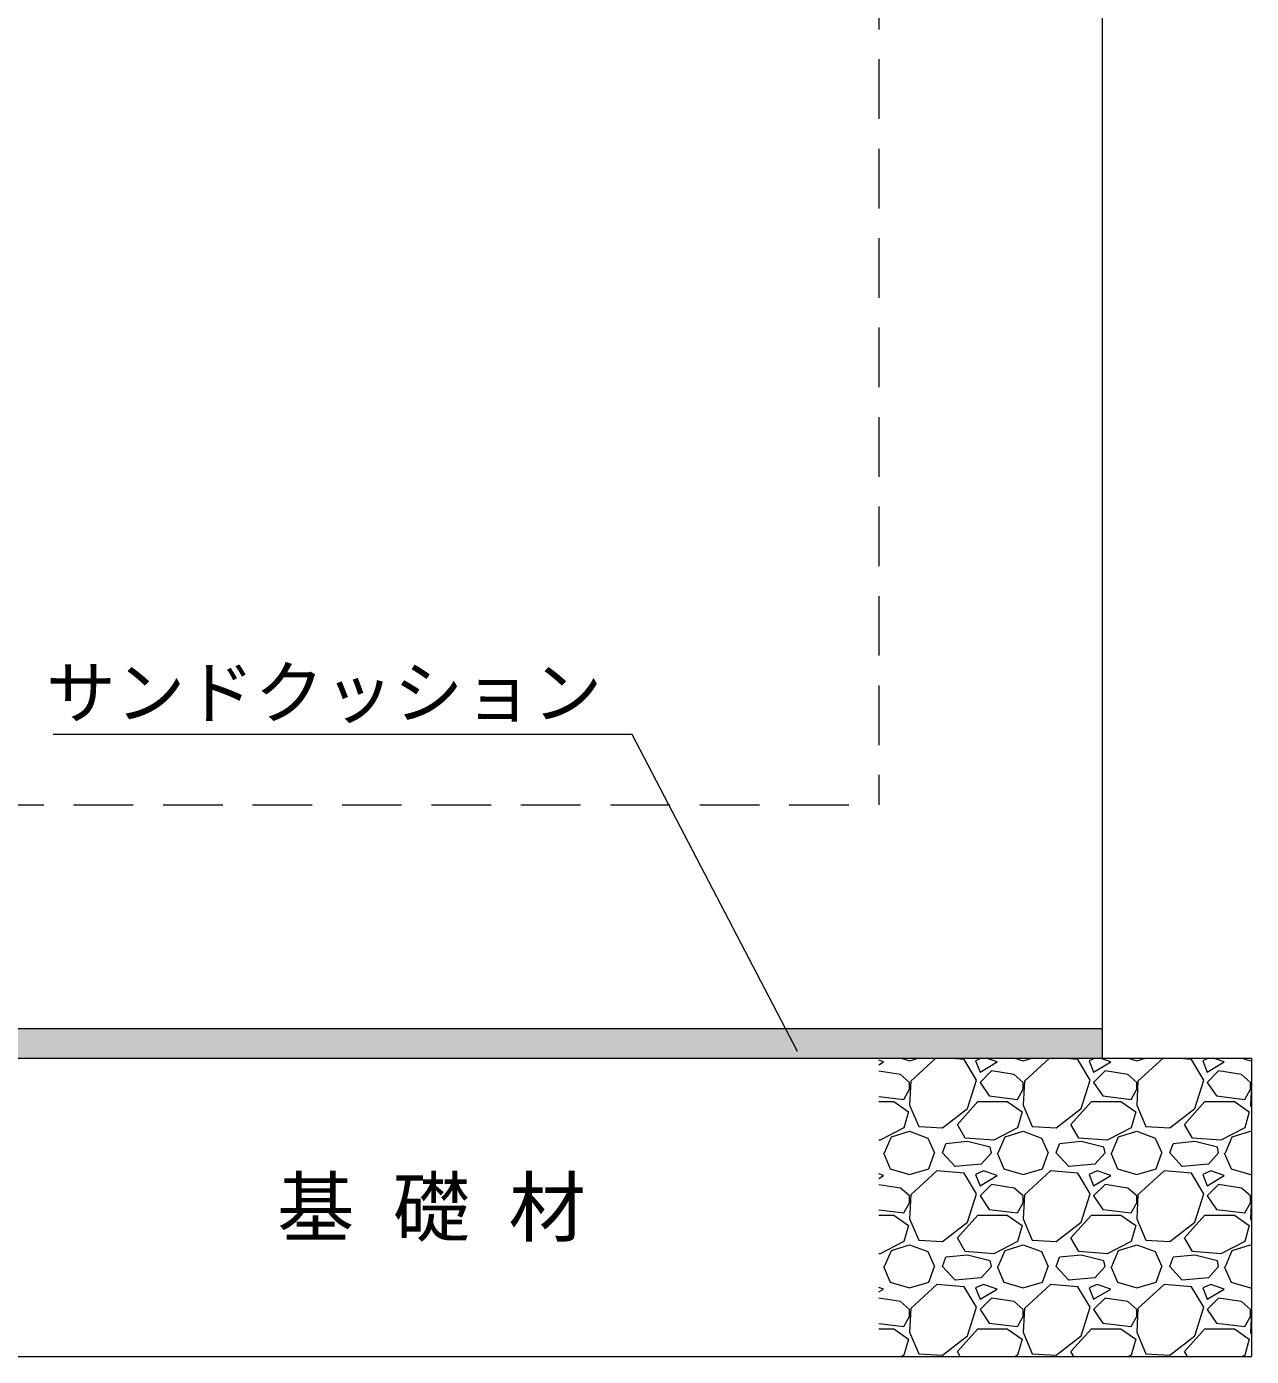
# Model space of a CAD drawing. Units: millimetres at full size; details may follow other scales. Extents: x 77366 to 106166, y -28085 to 6898.
# Drawn here: x 78569 to 79391, y -11059 to -10167 of the extents above; entities that cross this region are included whole.
import ezdxf
from ezdxf.enums import TextEntityAlignment as Align

# ---------------------------------------------------------------- set-up
doc = ezdxf.new("R2010")
doc.units = ezdxf.units.MM
doc.header["$LTSCALE"] = 50
doc.linetypes.add('USER2', pattern=[1.2, 0.8, -0.4])
doc.layers.add('モルタル', color=7, linetype='Continuous')
doc.layers.add('文字', color=7, linetype='Continuous')
for name, color, linetype, lineweight in [('基礎', 7, 'Continuous', 5), ('引出線', 4, 'Continuous', 13), ('本体', 2, 'Continuous', 20)]:
    doc.layers.add(name, color=color, linetype=linetype, lineweight=lineweight)
doc.styles.add('ＭＳ ゴシック', font='')
doc.styles.get('ＭＳ ゴシック').set_extended_font_data('MS Gothic')

# ---------------------------------------------------------------- blocks, each defined once
blk = doc.blocks.new('filled_arrow')
at = {"color": 0, "linetype": 'Continuous', "lineweight": -2}
blk.add_solid([(7.5, 1.25), (0, 0), (7.5, -1.25)], dxfattribs=at)

msp = doc.modelspace()

# ---------------------------------------------------------------- hatches: boundary and pattern name
at = {"layer": 'モルタル'}
msp.add_hatch(color=256, dxfattribs=at).paths.add_polyline_path([(79290.8, -10859.22), (79290.8, -10839.22), (78390.8, -10839.22), (78390.8, -10859.22)])

# ---------------------------------------------------------------- linework, layer by layer
at = {"layer": '基礎', "color": 3, "lineweight": 20}
for p, q in [((78290.8, -10859.22), (79390.8, -10859.22)), ((79390.8, -10859.22), (79390.8, -11059.22)), ((78290.8, -11059.22), (79390.8, -11059.22))]:
    msp.add_line(p, q, dxfattribs=at)
at = {"layer": '基礎'}
for p, q in [((79144.02, -10861.69), (79140.8, -10860.61)), ((79140.8, -10863.62), (79144.02, -10861.69)), ((79155.77, -10859.22), (79161.55, -10860.92)), ((79161.55, -10860.92), (79167.33, -10859.22)), ((79179.2, -10859.22), (79162.31, -10874.64)), ((79198.13, -10860.16), (79186.87, -10859.22)), ((79206.51, -10873.88), (79198.13, -10860.16)), ((79209.71, -10859.22), (79205.75, -10860.92)), ((79205.75, -10860.92), (79208.79, -10868.54)), ((79208.79, -10868.54), (79220.22, -10861.69)), ((79220.22, -10861.69), (79212.84, -10859.22)), ((79231.97, -10859.22), (79237.75, -10860.92)), ((79237.75, -10860.92), (79243.53, -10859.22)), ((79255.4, -10859.22), (79238.51, -10874.64)), ((79274.33, -10860.16), (79263.07, -10859.22)), ((79282.71, -10873.88), (79274.33, -10860.16)), ((79285.91, -10859.22), (79281.95, -10860.92)), ((79281.95, -10860.92), (79284.99, -10868.54)), ((79284.99, -10868.54), (79296.42, -10861.69)), ((79296.42, -10861.69), (79289.04, -10859.22)), ((79308.17, -10859.22), (79313.95, -10860.92)), ((79313.95, -10860.92), (79319.73, -10859.22)), ((79331.6, -10859.22), (79314.71, -10874.64)), ((79350.53, -10860.16), (79339.27, -10859.22)), ((79358.91, -10873.88), (79350.53, -10860.16)), ((79362.11, -10859.22), (79358.15, -10860.92)), ((79358.15, -10860.92), (79361.19, -10868.54)), ((79361.19, -10868.54), (79372.62, -10861.69)), ((79372.62, -10861.69), (79365.24, -10859.22)), ((79384.37, -10859.22), (79390.15, -10860.92)), ((79390.15, -10860.92), (79390.8, -10860.73)), ((79155.45, -10870.07), (79140.8, -10867.87)), ((79161.55, -10875.4), (79155.45, -10870.07)), ((79216.41, -10867.78), (79208.79, -10875.4)), ((79231.65, -10870.07), (79216.41, -10867.78)), ((79237.75, -10875.4), (79231.65, -10870.07)), ((79292.61, -10867.78), (79284.99, -10875.4)), ((79307.85, -10870.07), (79292.61, -10867.78)), ((79313.95, -10875.4), (79307.85, -10870.07)), ((79368.81, -10867.78), (79361.19, -10875.4)), ((79384.05, -10870.07), (79368.81, -10867.78)), ((79390.15, -10875.4), (79384.05, -10870.07)), ((79157.74, -10886.83), (79161.55, -10879.97)), ((79162.31, -10874.64), (79161.55, -10890.64)), ((79161.55, -10879.97), (79161.55, -10875.4)), ((79200.41, -10892.93), (79206.51, -10873.88)), ((79208.79, -10875.4), (79214.89, -10884.55)), ((79233.94, -10886.83), (79237.75, -10879.97)), ((79238.51, -10874.64), (79237.75, -10890.64)), ((79237.75, -10879.97), (79237.75, -10875.4)), ((79276.61, -10892.93), (79282.71, -10873.88)), ((79284.99, -10875.4), (79291.09, -10884.55)), ((79310.14, -10886.83), (79313.95, -10879.97)), ((79314.71, -10874.64), (79313.95, -10890.64)), ((79313.95, -10879.97), (79313.95, -10875.4)), ((79352.81, -10892.93), (79358.91, -10873.88)), ((79361.19, -10875.4), (79367.29, -10884.55)), ((79386.34, -10886.83), (79390.15, -10879.97)), ((79390.15, -10879.97), (79390.15, -10875.4)), ((79390.8, -10877.06), (79390.15, -10890.64)), ((79140.8, -10884.8), (79157.74, -10886.83)), ((79140.8, -10888.36), (79150.88, -10888.36)), ((79150.88, -10888.36), (79160.79, -10895.21)), ((79193.55, -10903.6), (79207.27, -10888.36)), ((79207.27, -10888.36), (79227.08, -10888.36)), ((79214.89, -10884.55), (79233.94, -10886.83)), ((79227.08, -10888.36), (79236.99, -10895.21)), ((79269.75, -10903.6), (79283.47, -10888.36)), ((79283.47, -10888.36), (79303.28, -10888.36)), ((79291.09, -10884.55), (79310.14, -10886.83)), ((79303.28, -10888.36), (79313.19, -10895.21)), ((79345.95, -10903.6), (79359.67, -10888.36)), ((79359.67, -10888.36), (79379.48, -10888.36)), ((79367.29, -10884.55), (79386.34, -10886.83)), ((79379.48, -10888.36), (79389.39, -10895.21)), ((79160.79, -10895.21), (79157.74, -10905.88)), ((79161.55, -10890.64), (79167.65, -10905.12)), ((79183.65, -10905.88), (79200.41, -10892.93)), ((79236.99, -10895.21), (79233.94, -10905.88)), ((79237.75, -10890.64), (79243.85, -10905.12)), ((79259.85, -10905.88), (79276.61, -10892.93)), ((79313.19, -10895.21), (79310.14, -10905.88)), ((79313.95, -10890.64), (79320.05, -10905.12)), ((79336.05, -10905.88), (79352.81, -10892.93)), ((79389.39, -10895.21), (79386.34, -10905.88)), ((79390.15, -10890.64), (79390.8, -10892.18)), ((79157.74, -10905.88), (79141.74, -10914.26)), ((79149.36, -10911.98), (79161.55, -10908.17)), ((79161.55, -10908.17), (79173.74, -10912.74)), ((79167.65, -10905.12), (79183.65, -10905.88)), ((79198.89, -10912.74), (79193.55, -10903.6)), ((79233.94, -10905.88), (79217.94, -10914.26)), ((79225.56, -10911.98), (79237.75, -10908.17)), ((79237.75, -10908.17), (79249.94, -10912.74)), ((79243.85, -10905.12), (79259.85, -10905.88)), ((79275.09, -10912.74), (79269.75, -10903.6)), ((79310.14, -10905.88), (79294.14, -10914.26)), ((79301.76, -10911.98), (79313.95, -10908.17)), ((79313.95, -10908.17), (79326.14, -10912.74)), ((79320.05, -10905.12), (79336.05, -10905.88)), ((79351.29, -10912.74), (79345.95, -10903.6)), ((79386.34, -10905.88), (79370.34, -10914.26)), ((79377.96, -10911.98), (79390.15, -10908.17)), ((79390.15, -10908.17), (79390.8, -10908.41)), ((79141.74, -10914.26), (79140.8, -10914.19)), ((79144.79, -10922.65), (79149.36, -10911.98)), ((79173.74, -10912.74), (79178.31, -10922.65)), ((79183.65, -10922.65), (79185.93, -10916.55)), ((79200.41, -10915.03), (79185.93, -10916.55)), ((79217.94, -10914.26), (79198.89, -10912.74)), ((79215.65, -10918.84), (79200.41, -10915.03)), ((79220.99, -10922.65), (79225.56, -10911.98)), ((79249.94, -10912.74), (79254.51, -10922.65)), ((79259.85, -10922.65), (79262.13, -10916.55)), ((79276.61, -10915.03), (79262.13, -10916.55)), ((79294.14, -10914.26), (79275.09, -10912.74)), ((79291.85, -10918.84), (79276.61, -10915.03)), ((79297.19, -10922.65), (79301.76, -10911.98)), ((79326.14, -10912.74), (79330.71, -10922.65)), ((79336.05, -10922.65), (79338.33, -10916.55)), ((79352.81, -10915.03), (79338.33, -10916.55)), ((79370.34, -10914.26), (79351.29, -10912.74)), ((79368.05, -10918.84), (79352.81, -10915.03)), ((79373.39, -10922.65), (79377.96, -10911.98)), ((79144.02, -10922.65), (79148.6, -10933.31)), ((79174.5, -10933.31), (79178.31, -10922.65)), ((79192.03, -10931.79), (79183.65, -10922.65)), ((79216.41, -10922.65), (79209.56, -10930.27)), ((79216.41, -10922.65), (79215.65, -10918.84)), ((79220.22, -10922.65), (79224.8, -10933.31)), ((79250.7, -10933.31), (79254.51, -10922.65)), ((79268.23, -10931.79), (79259.85, -10922.65)), ((79292.61, -10922.65), (79285.76, -10930.27)), ((79292.61, -10922.65), (79291.85, -10918.84)), ((79296.42, -10922.65), (79301, -10933.31)), ((79326.9, -10933.31), (79330.71, -10922.65)), ((79344.43, -10931.79), (79336.05, -10922.65)), ((79368.81, -10922.65), (79361.96, -10930.27)), ((79368.81, -10922.65), (79368.05, -10918.84)), ((79372.62, -10922.65), (79377.2, -10933.31)), ((79148.6, -10933.31), (79161.55, -10937.12)), ((79161.55, -10937.12), (79174.5, -10933.31)), ((79179.84, -10934.84), (79162.31, -10950.84)), ((79198.13, -10936.36), (79179.84, -10934.84)), ((79209.56, -10930.27), (79192.03, -10931.79)), ((79211.08, -10934.84), (79205.75, -10937.12)), ((79220.22, -10937.89), (79211.08, -10934.84)), ((79224.8, -10933.31), (79237.75, -10937.12)), ((79237.75, -10937.12), (79250.7, -10933.31)), ((79256.04, -10934.84), (79238.51, -10950.84)), ((79274.33, -10936.36), (79256.04, -10934.84)), ((79285.76, -10930.27), (79268.23, -10931.79)), ((79287.28, -10934.84), (79281.95, -10937.12)), ((79296.42, -10937.89), (79287.28, -10934.84)), ((79301, -10933.31), (79313.95, -10937.12)), ((79313.95, -10937.12), (79326.9, -10933.31)), ((79332.24, -10934.84), (79314.71, -10950.84)), ((79350.53, -10936.36), (79332.24, -10934.84)), ((79361.96, -10930.27), (79344.43, -10931.79)), ((79363.48, -10934.84), (79358.15, -10937.12)), ((79372.62, -10937.89), (79363.48, -10934.84)), ((79377.2, -10933.31), (79390.15, -10937.12)), ((79144.02, -10937.89), (79140.8, -10936.81)), ((79140.8, -10939.82), (79144.02, -10937.89)), ((79206.51, -10950.08), (79198.13, -10936.36)), ((79205.75, -10937.12), (79208.79, -10944.74)), ((79208.79, -10944.74), (79220.22, -10937.89)), ((79216.41, -10943.98), (79208.79, -10951.6)), ((79231.65, -10946.27), (79216.41, -10943.98)), ((79282.71, -10950.08), (79274.33, -10936.36)), ((79281.95, -10937.12), (79284.99, -10944.74)), ((79284.99, -10944.74), (79296.42, -10937.89)), ((79292.61, -10943.98), (79284.99, -10951.6)), ((79307.85, -10946.27), (79292.61, -10943.98)), ((79358.91, -10950.08), (79350.53, -10936.36)), ((79358.15, -10937.12), (79361.19, -10944.74)), ((79361.19, -10944.74), (79372.62, -10937.89)), ((79368.81, -10943.98), (79361.19, -10951.6)), ((79384.05, -10946.27), (79368.81, -10943.98)), ((79390.15, -10937.12), (79390.8, -10936.93)), ((79155.45, -10946.27), (79140.8, -10944.07)), ((79161.55, -10951.6), (79155.45, -10946.27)), ((79162.31, -10950.84), (79161.55, -10966.84)), ((79161.55, -10956.17), (79161.55, -10951.6)), ((79200.41, -10969.13), (79206.51, -10950.08)), ((79208.79, -10951.6), (79214.89, -10960.75)), ((79237.75, -10951.6), (79231.65, -10946.27)), ((79238.51, -10950.84), (79237.75, -10966.84)), ((79237.75, -10956.17), (79237.75, -10951.6)), ((79276.61, -10969.13), (79282.71, -10950.08)), ((79284.99, -10951.6), (79291.09, -10960.75)), ((79313.95, -10951.6), (79307.85, -10946.27)), ((79314.71, -10950.84), (79313.95, -10966.84)), ((79313.95, -10956.17), (79313.95, -10951.6)), ((79352.81, -10969.13), (79358.91, -10950.08)), ((79361.19, -10951.6), (79367.29, -10960.75)), ((79390.15, -10951.6), (79384.05, -10946.27)), ((79390.15, -10956.17), (79390.15, -10951.6)), ((79140.8, -10961), (79157.74, -10963.03)), ((79157.74, -10963.03), (79161.55, -10956.17)), ((79214.89, -10960.75), (79233.94, -10963.03)), ((79233.94, -10963.03), (79237.75, -10956.17)), ((79291.09, -10960.75), (79310.14, -10963.03)), ((79310.14, -10963.03), (79313.95, -10956.17)), ((79367.29, -10960.75), (79386.34, -10963.03)), ((79386.34, -10963.03), (79390.15, -10956.17)), ((79390.8, -10953.26), (79390.15, -10966.84)), ((79140.8, -10964.56), (79150.88, -10964.56)), ((79150.88, -10964.56), (79160.79, -10971.41)), ((79161.55, -10966.84), (79167.65, -10981.32)), ((79183.65, -10982.08), (79200.41, -10969.13)), ((79193.55, -10979.8), (79207.27, -10964.56)), ((79207.27, -10964.56), (79227.08, -10964.56)), ((79227.08, -10964.56), (79236.99, -10971.41)), ((79237.75, -10966.84), (79243.85, -10981.32)), ((79259.85, -10982.08), (79276.61, -10969.13)), ((79269.75, -10979.8), (79283.47, -10964.56)), ((79283.47, -10964.56), (79303.28, -10964.56)), ((79303.28, -10964.56), (79313.19, -10971.41)), ((79313.95, -10966.84), (79320.05, -10981.32)), ((79336.05, -10982.08), (79352.81, -10969.13)), ((79345.95, -10979.8), (79359.67, -10964.56)), ((79359.67, -10964.56), (79379.48, -10964.56)), ((79379.48, -10964.56), (79389.39, -10971.41)), ((79390.15, -10966.84), (79390.8, -10968.38)), ((79160.79, -10971.41), (79157.74, -10982.08)), ((79236.99, -10971.41), (79233.94, -10982.08)), ((79313.19, -10971.41), (79310.14, -10982.08)), ((79389.39, -10971.41), (79386.34, -10982.08)), ((79157.74, -10982.08), (79141.74, -10990.46)), ((79144.79, -10998.85), (79149.36, -10988.18)), ((79149.36, -10988.18), (79161.55, -10984.37)), ((79161.55, -10984.37), (79173.74, -10988.94)), ((79167.65, -10981.32), (79183.65, -10982.08)), ((79198.89, -10988.94), (79193.55, -10979.8)), ((79233.94, -10982.08), (79217.94, -10990.46)), ((79220.99, -10998.85), (79225.56, -10988.18)), ((79225.56, -10988.18), (79237.75, -10984.37)), ((79237.75, -10984.37), (79249.94, -10988.94)), ((79243.85, -10981.32), (79259.85, -10982.08)), ((79275.09, -10988.94), (79269.75, -10979.8)), ((79310.14, -10982.08), (79294.14, -10990.46)), ((79297.19, -10998.85), (79301.76, -10988.18)), ((79301.76, -10988.18), (79313.95, -10984.37)), ((79313.95, -10984.37), (79326.14, -10988.94)), ((79320.05, -10981.32), (79336.05, -10982.08)), ((79351.29, -10988.94), (79345.95, -10979.8)), ((79386.34, -10982.08), (79370.34, -10990.46)), ((79373.39, -10998.85), (79377.96, -10988.18)), ((79377.96, -10988.18), (79390.15, -10984.37)), ((79390.15, -10984.37), (79390.8, -10984.61)), ((79141.74, -10990.46), (79140.8, -10990.39)), ((79173.74, -10988.94), (79178.31, -10998.85)), ((79183.65, -10998.85), (79185.93, -10992.75)), ((79200.41, -10991.23), (79185.93, -10992.75)), ((79217.94, -10990.46), (79198.89, -10988.94)), ((79215.65, -10995.04), (79200.41, -10991.23)), ((79216.41, -10998.85), (79215.65, -10995.04)), ((79249.94, -10988.94), (79254.51, -10998.85)), ((79259.85, -10998.85), (79262.13, -10992.75)), ((79276.61, -10991.23), (79262.13, -10992.75)), ((79294.14, -10990.46), (79275.09, -10988.94)), ((79291.85, -10995.04), (79276.61, -10991.23)), ((79292.61, -10998.85), (79291.85, -10995.04)), ((79326.14, -10988.94), (79330.71, -10998.85)), ((79336.05, -10998.85), (79338.33, -10992.75)), ((79352.81, -10991.23), (79338.33, -10992.75)), ((79370.34, -10990.46), (79351.29, -10988.94)), ((79368.05, -10995.04), (79352.81, -10991.23)), ((79368.81, -10998.85), (79368.05, -10995.04)), ((79144.02, -10998.85), (79148.6, -11009.51)), ((79174.5, -11009.51), (79178.31, -10998.85)), ((79192.03, -11007.99), (79183.65, -10998.85)), ((79216.41, -10998.85), (79209.56, -11006.47)), ((79220.22, -10998.85), (79224.8, -11009.51)), ((79250.7, -11009.51), (79254.51, -10998.85)), ((79268.23, -11007.99), (79259.85, -10998.85)), ((79292.61, -10998.85), (79285.76, -11006.47)), ((79296.42, -10998.85), (79301, -11009.51)), ((79326.9, -11009.51), (79330.71, -10998.85)), ((79344.43, -11007.99), (79336.05, -10998.85)), ((79368.81, -10998.85), (79361.96, -11006.47)), ((79372.62, -10998.85), (79377.2, -11009.51)), ((79144.02, -11014.09), (79140.8, -11013.01)), ((79140.8, -11016.02), (79144.02, -11014.09)), ((79148.6, -11009.51), (79161.55, -11013.32)), ((79161.55, -11013.32), (79174.5, -11009.51)), ((79179.84, -11011.04), (79162.31, -11027.04)), ((79198.13, -11012.56), (79179.84, -11011.04)), ((79209.56, -11006.47), (79192.03, -11007.99)), ((79206.51, -11026.28), (79198.13, -11012.56)), ((79211.08, -11011.04), (79205.75, -11013.32)), ((79205.75, -11013.32), (79208.79, -11020.94)), ((79208.79, -11020.94), (79220.22, -11014.09)), ((79220.22, -11014.09), (79211.08, -11011.04)), ((79224.8, -11009.51), (79237.75, -11013.32)), ((79237.75, -11013.32), (79250.7, -11009.51)), ((79256.04, -11011.04), (79238.51, -11027.04)), ((79274.33, -11012.56), (79256.04, -11011.04)), ((79285.76, -11006.47), (79268.23, -11007.99)), ((79282.71, -11026.28), (79274.33, -11012.56)), ((79287.28, -11011.04), (79281.95, -11013.32)), ((79281.95, -11013.32), (79284.99, -11020.94)), ((79284.99, -11020.94), (79296.42, -11014.09)), ((79296.42, -11014.09), (79287.28, -11011.04)), ((79301, -11009.51), (79313.95, -11013.32)), ((79313.95, -11013.32), (79326.9, -11009.51)), ((79332.24, -11011.04), (79314.71, -11027.04)), ((79350.53, -11012.56), (79332.24, -11011.04)), ((79361.96, -11006.47), (79344.43, -11007.99)), ((79358.91, -11026.28), (79350.53, -11012.56)), ((79363.48, -11011.04), (79358.15, -11013.32)), ((79358.15, -11013.32), (79361.19, -11020.94)), ((79361.19, -11020.94), (79372.62, -11014.09)), ((79372.62, -11014.09), (79363.48, -11011.04)), ((79377.2, -11009.51), (79390.15, -11013.32)), ((79390.15, -11013.32), (79390.8, -11013.13)), ((79155.45, -11022.47), (79140.8, -11020.27)), ((79161.55, -11027.8), (79155.45, -11022.47)), ((79216.41, -11020.18), (79208.79, -11027.8)), ((79231.65, -11022.47), (79216.41, -11020.18)), ((79237.75, -11027.8), (79231.65, -11022.47)), ((79292.61, -11020.18), (79284.99, -11027.8)), ((79307.85, -11022.47), (79292.61, -11020.18)), ((79313.95, -11027.8), (79307.85, -11022.47)), ((79368.81, -11020.18), (79361.19, -11027.8)), ((79384.05, -11022.47), (79368.81, -11020.18)), ((79390.15, -11027.8), (79384.05, -11022.47)), ((79157.74, -11039.23), (79161.55, -11032.37)), ((79162.31, -11027.04), (79161.55, -11043.04)), ((79161.55, -11032.37), (79161.55, -11027.8)), ((79200.41, -11045.33), (79206.51, -11026.28)), ((79208.79, -11027.8), (79214.89, -11036.95)), ((79233.94, -11039.23), (79237.75, -11032.37)), ((79238.51, -11027.04), (79237.75, -11043.04)), ((79237.75, -11032.37), (79237.75, -11027.8)), ((79276.61, -11045.33), (79282.71, -11026.28)), ((79284.99, -11027.8), (79291.09, -11036.95)), ((79310.14, -11039.23), (79313.95, -11032.37)), ((79314.71, -11027.04), (79313.95, -11043.04)), ((79313.95, -11032.37), (79313.95, -11027.8)), ((79352.81, -11045.33), (79358.91, -11026.28)), ((79361.19, -11027.8), (79367.29, -11036.95)), ((79386.34, -11039.23), (79390.15, -11032.37)), ((79390.15, -11032.37), (79390.15, -11027.8)), ((79390.8, -11029.46), (79390.15, -11043.04)), ((79140.8, -11037.2), (79157.74, -11039.23)), ((79140.8, -11040.76), (79150.88, -11040.76)), ((79150.88, -11040.76), (79160.79, -11047.61)), ((79193.55, -11056), (79207.27, -11040.76)), ((79207.27, -11040.76), (79227.08, -11040.76)), ((79214.89, -11036.95), (79233.94, -11039.23)), ((79227.08, -11040.76), (79236.99, -11047.61)), ((79269.75, -11056), (79283.47, -11040.76)), ((79283.47, -11040.76), (79303.28, -11040.76)), ((79291.09, -11036.95), (79310.14, -11039.23)), ((79303.28, -11040.76), (79313.19, -11047.61)), ((79345.95, -11056), (79359.67, -11040.76)), ((79359.67, -11040.76), (79379.48, -11040.76)), ((79367.29, -11036.95), (79386.34, -11039.23)), ((79379.48, -11040.76), (79389.39, -11047.61)), ((79160.79, -11047.61), (79157.74, -11058.28)), ((79161.55, -11043.04), (79167.65, -11057.52)), ((79183.65, -11058.28), (79200.41, -11045.33)), ((79236.99, -11047.61), (79233.94, -11058.28)), ((79237.75, -11043.04), (79243.85, -11057.52)), ((79259.85, -11058.28), (79276.61, -11045.33)), ((79313.19, -11047.61), (79310.14, -11058.28)), ((79313.95, -11043.04), (79320.05, -11057.52)), ((79336.05, -11058.28), (79352.81, -11045.33)), ((79389.39, -11047.61), (79386.34, -11058.28)), ((79390.15, -11043.04), (79390.8, -11044.58)), ((79157.74, -11058.28), (79155.94, -11059.22)), ((79167.65, -11057.52), (79183.65, -11058.28)), ((79195.44, -11059.22), (79193.55, -11056)), ((79233.94, -11058.28), (79232.14, -11059.22)), ((79243.85, -11057.52), (79259.85, -11058.28)), ((79271.64, -11059.22), (79269.75, -11056)), ((79310.14, -11058.28), (79308.34, -11059.22)), ((79320.05, -11057.52), (79336.05, -11058.28)), ((79347.84, -11059.22), (79345.95, -11056)), ((79386.34, -11058.28), (79384.54, -11059.22))]:
    msp.add_line(p, q, dxfattribs=at)
at = {"layer": '引出線'}
msp.add_lwpolyline([(79086.27, -10854.8), (78975.33, -10642.19), (78587.1, -10642.19)], dxfattribs=at)
at = {"layer": '本体', "linetype": 'USER2', "lineweight": 9}
for p in [(79140.8, -9589.22), (78540.8, -10689.22)]:
    msp.add_line(p, (79140.8, -10689.22), dxfattribs=at)
at = {"layer": '本体'}
for p, q in [((79290.8, -9595.22), (79290.8, -10839.22)), ((78390.8, -10839.22), (79290.8, -10839.22)), ((79290.8, -10839.22), (79290.8, -10859.22)), ((78390.8, -10859.22), (79290.8, -10859.22))]:
    msp.add_line(p, q, dxfattribs=at)

# ---------------------------------------------------------------- block references
at = {"layer": '引出線', "xscale": 0.133, "yscale": 0.133, "rotation": 117.6}
msp.add_blockref('filled_arrow', (79086.27, -10854.8), dxfattribs=at)

# ---------------------------------------------------------------- texts
at = {"layer": '引出線', "style": 'ＭＳ ゴシック'}
msp.add_text('サンドクッション', height=34.18, dxfattribs=at).set_placement((78955.33, -10596.8), align=Align.TOP_RIGHT)
at = {"layer": '文字', "style": 'ＭＳ ゴシック'}
msp.add_text('基 礎 材', height=37.98, dxfattribs=at).set_placement((78840.8, -10959.22), align=Align.MIDDLE_CENTER)

doc.saveas('drawing.dxf')
